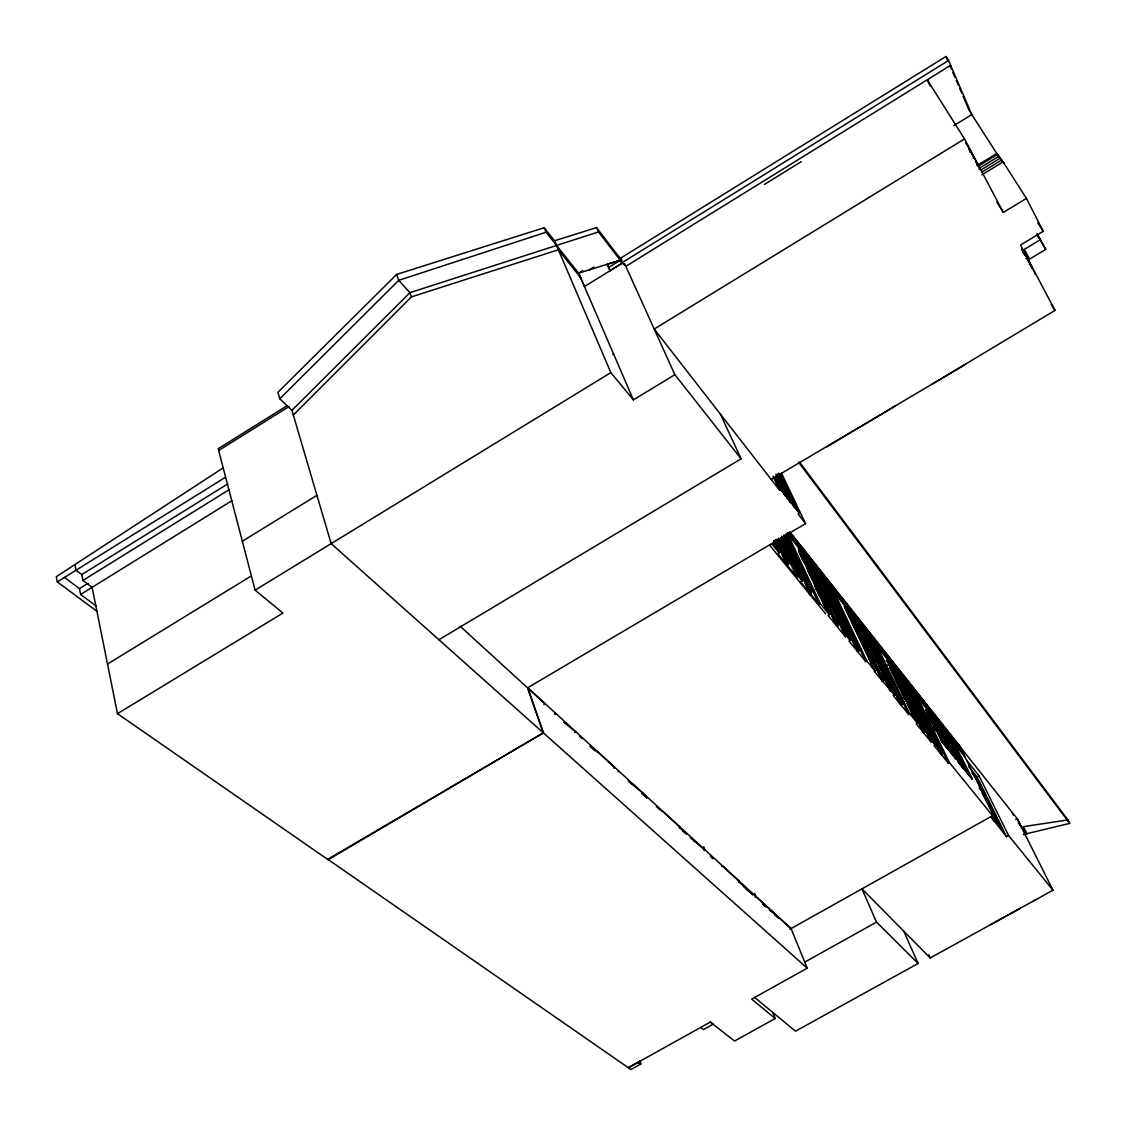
<?xml version="1.0" encoding="UTF-8"?>
<svg xmlns="http://www.w3.org/2000/svg" width="1126" height="1126" viewBox="0 0 1126 1126"><rect width="100%" height="100%" fill="white"/><g stroke="black" fill="none" stroke-linecap="round" stroke-linejoin="round"><path stroke-width="1.5" d="M293.323 415.058L411.426 296.884L558.749 249.648M710.295 1022.127L734.588 1041.015L775.209 1018.509L751.661 999.114L807.243 968.177L331.157 543.633L291.93 410.328L279.811 398.787L398.717 280.318L546.054 232.237L578.708 273.238L633.389 399.899L674.868 374.662L624.55 263.54M291.93 410.328L409.92 292.676L598.511 231.942L620.187 260.233L608.673 267.495L610.095 270.69L621.636 263.428L618.23 255.912L620.679 258.375M633.389 399.899L610.855 372.622L554.513 240.781L544.139 227.734L396.619 274.434L277.925 392.298L279.811 398.787M223.047 467.966L56.3 576.695L57.271 581.889L96.808 611.207M287.102 405.698L218.191 448.725L255.095 590.137L282.907 613.065L117.47 713.673L92.107 587.336L82.944 580.439L81.79 574.584L76.033 570.235L74.921 564.562M218.655 450.513L289.072 406.528M57.271 581.889L225.411 477.325M81.79 574.584L227.79 483.87M82.944 580.439L229.282 489.599M621.693 263.498L584.464 286.567L578.637 273.154L582.761 270.592M589.419 269.832L593.754 267.144M64.478 577.413L79.467 588.602L88.067 583.268M950.625 65.322L625.831 266.355L621.988 262.738L620.074 258.501L945.967 56.483L948.542 60.466L971.78 114.613L953.792 125.648M79.467 588.602L80.608 594.458L231.872 500.718M621.988 262.738L948.542 60.466M764.427 184.439L801.262 161.651M242.329 541.254L316.941 495.299M107.505 664.044L250.197 576.611M612.84 354.409L613.557 353.972M930.175 86.012L927.275 79.777L964.518 138.934L654.22 329.059L779.741 490.443L781.191 489.36L775.237 476.791M969.81 151.996L970.964 151.278L965.517 142.622M255.095 590.137L610.855 372.622M973.061 158.119L974.046 157.513L970.809 151.391M976.65 164.931L977.635 164.326L974.426 158.245M977.284 165.353L996.763 153.474L997.312 154.529M978.03 166.324L997.552 154.417L999.677 157.739L998.931 156.275L979.17 168.323M980.507 170.223L1000.31 158.147L1001.056 159.611M981.844 172.123L1001.69 160.033L1003.843 163.383L1003.083 161.905L981.773 174.896M996.876 202.159L1003.308 212.434L1026.448 198.415L1003.083 161.905M1026.448 198.415L1043.253 231.323L1020.508 245.018L1055.02 310.396L931.878 384.346M1026.11 258.53L1027.053 257.967L1021.746 249.465M1026.363 258.642L1027.306 258.065L1021.761 249.198M1045.744 249.395L1029.657 259.064L1024.252 249.381L1040.368 239.683L1037.89 235.784L1045.744 249.395L1036.99 233.575M1029.319 264.596L1030.262 264.033L1027.616 259.796M1034.442 273.942L1035.385 273.379L1030.783 266.003M438.887 639.751L741.119 458.845L720.387 414.129M771.183 479.451L965.714 364.191M826.92 446.853L860.123 426.881M862.023 425.952L895.395 405.867M779.459 476.425L780.318 475.918L778.235 473.201M787.243 498.79L776.278 474.834L780.895 480.802L785.624 490.767L784.752 491.288L780.022 481.323L780.965 480.633L778.207 474.848M780.431 481.858L781.303 481.337L785.469 486.742L784.597 487.248L780.431 481.858L783.133 487.544M779.727 484.799L780.6 484.279L775.715 477.973L774.843 478.494L780.093 489.599M784.273 494.398L780.065 485.503L781.008 484.799L785.624 490.767M780.473 486.038L781.345 485.517L785.962 491.471L790.888 501.83L790.002 502.351L785.089 491.992L780.473 486.038L784.695 494.933M784.273 486.559L785.132 486.038L775.941 474.13M785.089 491.992L786.032 491.288L781.303 481.337M785.498 492.512L786.356 491.992L790.536 497.382L789.664 497.889L785.498 492.512L787.595 496.96M784.977 495.89L785.864 495.37M793.45 505.968L798.109 511.148L780.276 473.708M780.529 473.708L799.347 513.189L798.038 513.963L805.554 523.632L527.545 687.845L460.098 626.183M780.585 538.946L781.824 538.214L796.758 571.459L803.88 580.228L809.805 592.966L811.438 592.698L810.185 593.43L804.991 582.297M777.165 541.817L778.432 541.085M785.61 534.343L788.58 538.059L813.535 591.403L787.651 537.721L786.441 538.439L795.125 557.046L796.349 556.314M776.18 547.63L777.039 547.123M788.299 540.761L790.311 539.565L786.427 533.865M784.921 543.112L784.09 543.591L786.877 547.067L793.197 560.621M779.572 538.678L791.339 564.013L781.838 545.308L780.585 546.054L778.573 543.562M779.614 550.304L778.77 550.797L780.177 550.234L781.374 551.712L776.222 540.579M786.567 546.391L787.792 545.66M786.877 547.067L788.116 546.335M773.829 541.451L779.108 552.908L777.827 553.668L786.891 564.802L788.172 564.056L787.285 565.294L796.856 577.047L798.264 576.231L802.162 581.03L800.769 581.846L809.805 592.966M773.9 543.253L780.951 551.951L782.612 551.698L781.345 552.444L786.638 563.859M790.466 548.995L796.265 557.229L795.941 556.554M789.495 554.682L789.171 554.006M792 553.148L792.817 552.669M784.738 558.158L786.384 557.891L785.132 558.637M792.38 553.626L793.197 553.148L785.23 536.075M794.28 555.47L793.464 555.948L796.237 561.888M791.55 557.722L790.733 558.2L788.622 553.682M791.043 558.89L791.944 558.2M543.9 704.58L545.026 703.581M793.619 555.442L795.449 557.708L796.659 556.99M786.131 559.889L788.144 562.367L789.41 561.621M795.139 561.41L795.04 562.338L788.749 554.245M785.568 557.666L790.916 564.253L792.31 563.436M801.811 557.666L803.007 556.962M792.366 560.523L794.224 562.817L795.463 562.085M803.373 557.412L802.176 558.116L804.837 561.452L813.507 579.918L814.703 579.2M798.63 550.656L806.188 560.143L806.99 559.664L838.208 625.634L836.984 626.352M804.837 561.452L806.033 560.748L831.115 613.093L806.188 560.143M799.713 569.334L800.53 568.841L793.52 553.823M807.384 564.647L808.581 563.943L814.182 570.981L839.926 623.973L815.027 571.234L807.609 561.93M799.657 569.545L800.473 569.066M554.442 714.025L555.667 713.307M800.023 570.009L800.853 569.531L808.538 585.984L807.708 586.463L809.538 588.715M556.131 713.729L555.414 714.489M810.016 567.94L811.213 567.237M802.458 572.726L803.683 572.008M799.559 574.922L798.728 575.4L794.224 565.365M811.565 567.701L810.382 568.391L813 571.67L814.182 570.981M800.938 571.149L802.768 573.415L804.006 572.698M799.108 575.879L799.953 575.386L781.697 536.201M814.253 567.504L846.639 636.035L850.158 640.356L849.018 641.018L865.795 661.624L866.865 661.004L875.015 671.04L874.283 671.476L894.354 694.826L893.228 695.474L908.668 714.447L909.766 713.814L917.366 723.159L916.268 723.779L931.033 741.921L932.117 741.316L935.143 745.046L934.073 745.651L948.331 763.175L949.387 762.569L996.214 820.207L994.497 821.164L990.838 816.674L1006.517 836.717L1008.6 835.562L1052.993 890.202L930.231 957.959L861.967 888.864L876.521 922.124L918.112 963.49L795.477 1031.191L754.603 997.369M809.017 572.107L814.619 580.115L814.309 579.44M815.027 571.234L815.815 570.769L798.348 548.841L829.243 614.599L828.004 615.317L845.429 636.739L846.639 636.035M783.724 535.877L804.288 579.989L803.148 578.581L801.895 579.313L794.224 562.817M810.481 576.146L811.283 575.682M803.88 580.228L805.118 579.51M815.956 573.204L816.758 572.74M804.26 580.706L798.053 566.279M811.17 577.272L811.973 576.808M575.907 732.013L575.105 732.477L575.907 732.013L564.14 722.456M812.043 578.384L813.817 580.58L815.027 579.876M815.745 580.453L816.547 579.974M808.158 585.52L807.328 585.999L805.935 583.001M824.105 586.829L822.67 583.775L823.852 583.085M816.251 588.631L816.35 587.716M824.204 583.521L823.458 583.31L848.793 636.486M819.052 586.815L819.855 586.35M815.449 589.109L816.66 588.391M819.01 587.026L819.798 586.562M820.164 587.012L819.362 587.476L821.98 590.742L823.176 590.038M805.4 582.114L813.127 591.657L814.365 590.925M820.136 589.109L820.938 588.645M825.696 586.759L827.652 585.619L858.786 650.969L857.646 651.616M817.8 591.741L818.602 591.263M850.876 639.667L851.735 638.541L826.765 586.73L825.583 587.42L823.88 585.281M857.984 651.433L827.23 586.519L828.004 586.055L858.786 650.969M821.67 590.066L822.867 589.377M818.968 591.713L818.123 592.417L820.896 598.356M818.489 592.867L819.292 592.389M818.166 592.192L820.826 595.485L822.036 594.767M819.362 593.965L821.135 596.161L822.346 595.443M830.932 594.106L832.1 593.43M835.605 603.677L831.284 594.542L832.452 593.866M810.185 593.43L819.052 604.324L820.291 603.592L829.243 614.599M822.487 602.466L823.317 601.988M829.946 598.188L835.337 605.915L835.028 605.253M829.06 599.553L830.256 598.863M826.005 601.889L826.808 601.425M831.284 594.542L833.803 597.709L834.971 597.019L860.236 649.04L835.408 596.78L827.23 586.519M835.408 596.78L836.139 596.358L866.865 661.004M827.483 602.551L826.681 603.015L829.299 606.252L830.495 605.563M823.922 604.972L800.333 553.612L806.033 560.748M832.114 601.622L831.326 602.086L826.991 592.923M831.678 602.523L832.466 602.072M832.438 602.297L831.635 602.748L833.043 605.704M831.987 603.198L832.79 602.734M830.186 604.887L828.975 605.577L827.23 603.423M825.78 608.73L826.597 608.265M826.146 609.194L826.963 608.716L802.965 557.651M834.239 605.718L835.422 605.028M835.731 605.689L834.549 606.379L832.846 604.254M824.809 606.07L830.707 613.332L831.917 612.614M832.283 613.065L831.058 613.783L836.238 624.775M838.546 609.18L843.543 616.133L843.233 615.486M875.015 671.04L844.373 606.604L860.461 626.802L891.018 690.731M596.372 751.718L597.16 751.253L615.063 767.805L614.275 768.256M839.588 612.361L840.362 611.911M839.897 613.023L840.714 612.333M842.332 617.878L840.249 613.459L841.023 612.994M833.972 618.836L834.774 618.357L839.517 624.212L845.429 636.739M838.631 617.541L839.419 617.076M843.627 615.246L842.445 615.936L833.803 597.709M838.94 618.202L839.743 617.738M839.292 618.638L840.095 618.174M840.249 613.459L842.769 616.598L843.937 615.908M871.707 665.325L873.269 664.424L849.454 613.769M849.792 614.191L849.074 613.994M835.196 620.356L836.942 622.495L838.152 621.791M841.53 621.144L842.727 620.454M843.05 621.116L841.854 621.805L840.151 619.694M852.143 616.457L852.959 615.978L883.966 680.554L882.404 681.455M839.517 624.212L840.728 623.508M852.481 616.879L853.297 616.401M850.327 618.371L852.241 617.259L876.971 668.295L876.197 668.745L870.088 661.215L870.877 660.751L847.005 610.686L852.241 617.259M845.527 623.917L850.848 631.517L850.524 630.841M846.865 627.745L847.667 627.295M848.005 627.717L847.216 628.181L848.905 630.264M847.188 628.421L847.977 627.956M856.858 623.058L857.196 623.48M847.54 628.843L848.328 628.392M614.177 767.988L615.063 767.805M850.918 630.616L849.736 631.306L856.985 646.591M851.242 631.278L850.06 631.967L848.371 629.884M855.647 628.815L857.716 632.108M846.583 634.374L847.456 633.868M857.843 627.787L859.757 626.675L885.205 678.457L883.263 679.569M846.935 634.811L847.808 634.304M855.957 629.476L858.026 632.756M618.793 771.028L618.104 771.746M858.054 632.53L860.883 635.345M858.364 633.178L861.193 636.007M853.156 640.905L829.566 590.249L834.971 597.019M862.389 637.809L854.296 619.835L859.757 626.675M854.817 644.522L855.69 644.016M856.042 644.452L855.169 644.959L856.844 647.014M867.991 638.4L892.51 690.322M857.688 648.055L858.871 647.366M863.248 644.762L865.317 648.027M864.135 632.798L870.595 640.905L871.355 640.483L902.222 704.426L901.053 705.087L895.212 692.912L896.395 693.686L895.212 692.912M870.919 641.313L871.679 640.877M870.679 641.764L865.612 635.43L889.005 685.255L894.888 692.518L870.679 641.764L869.539 642.425L867.963 640.455M854.001 641.947L859.912 649.223L860.968 648.604M866.302 645.48L868.216 644.382M858.434 650.532L857.308 651.18L851.411 638.738M866.612 646.141L868.54 645.029M871.524 644.902L872.65 644.255L877.928 650.856L903.207 702.089L878.576 650.912L872.017 642.693M865.331 647.788L868.16 650.589M874.001 648.013L875.141 647.366M646.563 797.574L641.806 793.225L642.58 792.788L628.336 781.106M866.527 652.376L868.484 651.25M875.451 647.76L874.325 648.421L876.802 651.504L877.928 650.856M877.464 651.574L879.279 650.518L909.766 713.814M874.536 654.051L879.209 660.554L878.899 659.906M868.399 659.118L869.188 658.668L870.877 660.751M875.451 657.007L876.211 656.571M876.535 656.965L875.775 657.415L878.139 660.343L879.279 659.695M875.761 657.654L876.521 657.218M876.084 658.063L876.844 657.626M875.775 660.146L875.704 661.032L871.116 655.346M876.084 660.807L874.156 661.933L882.446 679.457M872.537 664.227L873.269 664.424M879.589 660.343L878.449 661.004L876.872 659.034M881.419 662.482L883.502 665.79L882.756 666.226M874.142 668.337L876.098 667.211M882.446 665.579L883.192 665.142L880.715 662.046M876.521 669.154L877.309 668.703M900.716 703.342L883.08 666.62L883.826 666.184L886.289 669.252L883.516 665.536L882.756 665.973L871.679 642.876M863.093 638.231L878.139 669.731L876.69 669.351M881.475 668.534L886.458 675.67L886.148 675.009M887.612 665.03L888.724 664.382L893.565 670.449L917.197 719.345L923.376 727.115M885.219 669.041L886.359 668.394M886.669 669.041L885.543 669.688L883.08 666.62M890.99 667.225L889.878 667.873L894.157 676.74M880.25 673.742L884.431 678.908L890.286 691.153M883.783 672.095L883.023 672.532L885.374 675.445L886.528 674.784M891.299 667.619L890.187 668.267L892.454 671.096L893.565 670.449M883.783 672.349L883.009 672.785L886.049 679.119M879.561 675.009L880.729 674.347M884.107 672.743L883.333 673.193L885.698 676.107L886.838 675.445M886.232 660.512L893.453 669.576L894.157 669.182L924.84 732.364L923.756 732.984L918.309 720.724M881.63 677.556L883.572 676.445M883.178 677.373L883.952 676.923M884.163 678.584L884.952 678.148M661.229 811.142L661.989 810.706L680.062 827.23L679.316 827.666M896.732 676.445L897.83 675.811M897.042 676.825L898.14 676.191M889.962 681.23L890.722 680.78L889.076 678.739M888.484 682.595L887.752 683.018L889.385 685.03M890.272 681.624L891.032 681.188L893.805 684.889L891.356 681.835M890.272 681.877L891.032 681.441M894.818 671.279L901.096 679.161L925.6 729.732L900.504 679.161L899.407 679.794L897.83 677.81M899.998 679.794L901.785 678.767L932.117 741.316M892.735 684.664L893.875 684.017M897.295 682.145L902.067 689.028L901.757 688.38M893.059 685.326L894.185 684.664M891.37 688.169L890.596 688.605L889.076 685.438M891.693 688.563L890.919 689.013L888.639 684.27M899.491 685.579L898.745 686.001L901.011 688.816L902.123 688.169M898.745 686.255L899.491 685.833M899.801 686.213L899.055 686.649L901.321 689.45L902.433 688.816M893.27 691.913L894.424 691.251M905.487 687.409L906.585 686.776L911.272 692.645L935.579 742.048L931.962 738.234M903.868 690.21L905.867 693.377L905.121 693.799M904.178 690.857L906.177 694.024M924.01 723.554L924.742 723.131L932.258 738.614L931.512 739.036L933.679 741.71L908.781 689.534M909.09 689.914L907.992 690.534L910.174 693.264L911.272 692.645M897.718 697.388L898.478 696.952M898.801 697.346L898.041 697.782L899.266 697.909M898.182 697.951L898.942 697.515M905.431 694.179L906.163 693.757L908.527 696.698L908.837 697.332L906.486 694.404L905.74 694.826L908.091 697.754L909.203 697.121M905.149 684.242L911.145 691.744L911.863 691.336L942.406 753.899L941.294 754.533L935.509 742.625M912.159 691.702L911.441 692.124L918.52 701.005L942.912 751.098L917.971 701.048L913.102 694.939L921.476 712.153M903.39 697.754L904.516 697.107M900.49 700.808L901.644 700.147M907.781 697.121L908.893 696.487M896.62 694.643L902.827 702.314L903.925 701.681M905.656 700.555L906.402 700.133M905.966 700.949L906.712 700.513M915.691 698.19L914.608 698.81L916.888 701.667L917.971 701.048M908.218 703.736L909.344 703.088M909.653 703.736L908.527 704.383L907.021 702.525M918.52 701.005L919.196 700.625L949.387 762.569M915.438 705.017L915.128 704.369M912.595 709.267L913.341 708.845L911.764 706.889M912.904 709.647L913.65 709.225L916.325 712.786L913.96 709.873M916.212 707.733L916.944 707.311M912.919 709.915L913.665 709.493L911.286 706.565M911.244 714.053L912.384 713.405L888.724 664.382M916.381 711.928L915.255 712.561L913.693 710.619M918.689 710.83L919.787 710.196M916.691 712.575L915.579 713.208L914.002 711.266M920.097 710.83L918.999 711.463L916.817 708.747L917.563 708.324L924.432 722.484L923.686 722.906L919.112 713.462M914.256 716.418L913.51 716.84L907.021 703.159M914.565 716.798L913.819 717.22L915.311 719.078M926.614 710.168L925.952 710.562L939.717 727.832L925.642 709.929M922.658 715.629L923.39 715.221L921.87 713.321M704.313 850.496L705.045 850.074L690.252 837.66M922.968 716.277L923.7 715.855L921.406 712.997M923.264 716.643L923.996 716.22L926.276 719.064L923.686 715.587L922.954 716.009L924.474 717.895M912.004 713.617L918 720.344M929.246 714.7L928.176 715.306L928.823 716.643L929.541 716.235L927.12 713.194M932.961 719.345L931.54 720.035L929.119 717.009L928.457 715.672L929.541 715.052M928.542 715.756L929.612 715.151M922.63 719.838L926.923 725.834L926.599 725.186M925.234 718.838L926.332 718.219M926.642 718.852L925.544 719.472L924.024 717.586M923.39 722.54L924.136 722.118M920.322 725.243L921.068 724.806M923.7 723.188L924.446 722.765M921.378 725.186L920.618 725.608L921.504 725.355M932.103 719.57L932.807 719.162M704.214 850.243L704.946 849.82M935.368 724.834L936.072 724.426L932.75 721.034L933.82 720.429M925.868 725.608L926.98 724.975M926.177 726.242L927.289 725.623M922.968 728.508L924.094 727.875M935.776 722.892L934.721 723.497L932.75 721.034M935.002 723.849L936.072 723.244M924.474 730.366L926.304 729.324M935.65 725.186L936.368 724.778L939.168 728.297L938.465 728.705L936.593 726.354M930.4 731.323L931.132 730.901L933.412 733.73L933.721 734.363L931.455 731.548L930.709 731.97L932.99 734.785L934.087 734.152M937.817 727.368L938.873 726.763M930.414 731.604L931.16 731.182L929.626 729.296M935.115 729.521L935.833 729.113L934.214 727.1M939.422 727.213L940.083 726.833L956.255 758.783L941.209 740.063M928.274 733.688L929.344 733.082M711.393 857.336L712.842 858.674M935.396 729.887L936.114 729.479L938.521 732.477M932.595 719.542L939.365 728.029L940.393 727.452M936.016 731.14L936.733 730.732L939.14 733.73L938.422 734.138M929.78 735.545L907.303 688.253M932.68 734.138L933.778 733.519M939.675 735.208L940.393 734.799L942.349 737.248L941.632 737.657M950.794 747.777L952.357 749.733L945.798 735.447M941.927 738.009L942.631 737.6L945.446 741.105L938.521 726.974M946.079 735.799L945.024 736.404L948.092 742.653M942.251 738.909L942.969 738.501L948.599 750.015M722.554 866.077L721.724 866.232L722.456 865.824L739.388 881.475L738.67 881.883L739.388 881.475M940.083 726.833L926.318 709.549L942.152 741.978L956.255 758.783M947.36 739.332L948.416 738.726M949.246 739.768L948.191 740.373L945.094 736.488M949.387 739.951L948.542 740.176M951.681 753.843L946.051 742.358L945.333 742.766L943.475 740.429M938.225 747.298L938.957 746.876M938.521 747.664L939.253 747.242M951.766 743.568L951.076 743.976L952.047 743.92M951.723 745.299L952.427 744.891L958.944 757.953L961.646 761.331L960.957 761.725M941.815 751.718L943.602 750.704M954.595 748.143L956.284 747.171L972.371 778.826L957.79 760.683M951.92 750.479L952.638 750.085L954.961 752.984L948.064 738.923L962.758 768.087M949.035 740.148L955.594 748.354L956.593 747.791M952.258 751.38L952.962 750.972L958.578 762.429M952.54 751.732L953.243 751.323L955.58 754.223L961.182 765.666M955.58 754.223L954.862 754.631L953.314 752.689M956.664 756.869L957.382 756.475L959.268 758.84L964.883 770.254M957.959 757.995L958.662 757.601L956.762 755.236M958.564 759.248L959.268 758.84M958.845 759.586L959.549 759.191L962.266 762.569L967.164 772.535M956.284 747.171L942.969 730.45L958.719 762.569L972.371 778.826M959.746 760.712L961.562 762.964L962.266 762.569M755.124 896.746L755.827 896.352M755.222 897L755.926 896.592L791.17 928.809M968.557 766.412L976.96 776.926L978.987 775.786L1008.6 835.562M976.58 778.925L982.885 792.662L986.066 795.955L979.395 782.457L976.58 778.925L983.251 792.451L986.066 795.955M762.471 903.46C763.259 902.573 762.837 905.543 765.891 906.585M977.157 780.304L979.395 782.457M982.365 792L976.045 778.277L971.794 772.971M770.648 910.92L779.164 917.845L778.474 918.239L774.604 914.706M988.529 800.938L986.967 798.981L1002.041 829.215L988.529 800.938L986.601 799.193L1000.479 827.3M789.917 929.217L992.555 815.703M1015.638 819.531L1017.158 818.686L1052.993 890.202M804.752 962.083L876.521 922.124M639.723 1060.664L640.863 1063.986L630.926 1069.517L327.793 859.307L543.492 732.829L527.756 687.789L791.071 928.57L807.243 968.177M610.095 270.69L607.238 264.314L620.187 260.233L578.637 273.154M554.513 240.781L596.555 227.593L620.215 258.501M1023.52 834.563L1026.926 833.733L1023.365 826.667L1067.898 819.911L1069.7 823.373L1023.464 834.479M117.47 713.673L328.116 859.729L543.267 732.871L527.545 687.845M640.863 1063.986L638.301 1062.184L628.336 1067.729L710.534 1021.944L713.307 1024.097L703.44 1029.586L700.639 1027.447M637.527 1062.606L640.089 1064.408M80.608 594.458L96.104 605.985M564.084 722.23L567.448 724.271M579.609 736.404L581.917 738.515M591.206 747.002L595.077 750.535M629.462 781.951L635.205 786.215M656.458 806.61L659.963 809.819M685.945 833.55L679.217 827.413L680.062 827.23M693.588 840.531L698.289 843.895M738.572 881.63L746.735 889.09M747.087 889.399L752.787 894.607M769.325 909.709L770.311 910.624M590.01 746.088L595.175 750.803M641.904 793.492L647.056 798.207M682.961 830.988L686.607 834.324M710.562 856.21L713.068 858.491M743.343 886.148L752.844 894.832M762.569 903.714L766.004 906.838M746.721 889.596L747.763 890.539M527.855 688.07L545.125 703.863M620.074 258.501L621.988 260.317M642.58 792.788L646.957 797.363M1020.17 908.372L990.556 924.657M1033.485 901.011L1035.456 899.885M769.508 545.012L825.513 613.74M771.662 543.745L779.108 552.908M838.208 625.634L836.618 625.901L830.707 613.332M902.222 704.426L900.73 704.693L894.888 692.518M924.84 732.364L923.447 732.604L917.634 720.57M942.406 753.899L940.998 754.167L935.213 742.259M1000.845 827.089L1002.407 829.018M877.478 668.9L878.139 669.731M781.768 552.19L782.964 553.668L776.771 540.283M831.467 613.543L832.564 614.88L816.857 582.621L822.782 590.277L822.473 589.602M853.48 640.708L844.894 630.701M917.943 720.95L918.703 721.893M919.28 722.611L925.234 729.944L931.033 741.921M938.535 746.355L942.546 751.309L948.331 763.175M773.956 544.885L775.786 547.137L774.407 544.154M827.033 610.278L828.792 612.46L821.135 596.161M883.966 680.554L882.066 681.047L876.197 668.745M797.391 564.956L803.598 572.937L803.274 572.247M815.942 587.955L821.952 595.682L821.628 595.007M824.485 598.835L830.101 605.788L829.778 605.112M836.857 613.881L842.642 621.355L842.332 620.679M904.445 697.965L909.273 703.961L908.963 703.314M929.316 728.649L930.836 730.535M793.295 554.766L795.125 557.046M979.55 787.848L982.731 791.803M942.152 741.978L955.847 759.008M958.719 762.569L971.977 779.037M979.184 788.059L981.295 790.691M863.361 645.339L864.993 647.366M865.655 648.449L868.09 651.475L867.766 650.814M983.8 795.069L982.224 793.098L997.706 823.233L959.563 745.961L790.368 532.612M778.502 540.874L781.514 544.618L778.601 538.312M781.838 545.308L778.826 541.564L786.384 557.891M863.248 638.864L864.951 641.004M865.289 641.412L868.146 645.254L865.598 642.073M862.699 638.456L865.261 641.651M934.017 727.354L936.438 730.366M940.998 736.052L942.969 738.501M943.25 738.853L946.051 742.358M950.625 748.058L952.962 750.972M781.725 539.143L787.707 546.574L787.384 545.899M914.762 704.58L919.731 711.041L919.421 710.407M810.819 567.476L836.942 622.495M890.933 667.831L915.311 718.43M908.415 689.745L917.254 707.691M932.244 719.753L929.837 716.6L942.378 742.287M952.427 744.891L950.513 742.513L962.983 767.89M949.457 741.71L951.512 744.286M928.457 715.672L930.104 717.712M786.99 533.189L964.982 756.925L959.577 745.947L955.861 741.288L959.507 748.621L963.209 753.28L787.792 532.626M836.139 596.358L819.306 575.217L817.757 571.952L850.158 640.356M879.279 650.518L863.755 631.039L894.354 694.826M901.785 678.767L886.922 660.103L917.366 723.159M919.196 700.625L904.84 682.595L935.143 745.046M966.418 759.994L978.987 775.786M819.601 576.962L826.878 586.083L857.632 650.997M943.335 732.111L955.932 748.157L942.603 731.45M558.369 249.803L580.65 277.728M785.821 535.427L787.651 537.721M826.765 586.73L821.276 579.848L845.218 630.504M900.504 679.161L895.466 672.827L919.083 721.682M927.275 712.871L932.455 719.373L944.855 744.624M789.509 531.711L1017.158 818.686M787.975 532.894L959.422 748.677L955.791 741.316M1018.298 822.881L1026.926 833.733M674.868 374.662L741.119 458.845M799.347 513.189L781.064 489.655L775.335 477.537M787.102 497.791L780.754 489.613L775.547 478.634M789.213 500.521L791.325 503.238M790.002 502.351L791.282 502.351L786.356 491.992M786.032 491.288L790.199 496.679M780.937 484.982L776.053 478.677L775.181 479.197L780.065 485.503M780.98 489.078L798.109 511.148M780.093 481.154L780.557 480.112L777.799 474.313M776.335 476.551L780.022 481.323M799.601 462.209L1067.898 819.911M798.433 462.04L1069.7 823.373M998.931 156.275L1002.45 161.497L1001.69 160.033M970.148 112.051L998.312 155.881L997.552 154.417M1037.75 222.709L1043.253 231.323M968.642 148.899L974.046 157.513M975.834 161.454L977.635 164.326M975.552 161.342L980.07 168.548L979.17 169.308M1022.858 252.083L1024.618 254.912M1027.264 259.149L1029.924 263.4L1027.771 259.318M1029.572 263.78L1033.105 269.424L1030.262 264.033M1051.318 304.47L1055.02 310.396M964.518 138.934L1003.308 212.434M1017.791 819.644L1021.296 826.653M1012.119 812.493L1013.555 815.337M976.96 776.926L1006.517 836.717M979.029 782.654L985.7 796.152M992.977 818.081L994.497 821.164M992.527 818.32L994.047 821.417M955.594 748.354L968.515 774.646M961.646 761.331L955.425 748.649L952.695 745.243L951.991 745.637L959.563 758.91M961.562 762.964L965.052 770.085M953.975 751.394L956.931 757.249M958.198 760.458L959.127 762.344M953.933 754.589L956.044 758.882M946.079 739.444L947.599 742.555M939.365 728.029L952.371 754.575M935.706 723.441L948.852 749.944M935.424 723.089L942.349 737.248M933.454 720.626L946.755 747.903M932.244 719.627L944.784 745.271M941.617 739.838L942.561 741.738M930.512 719.866L934.707 728.452M929.217 717.501L931.315 721.794M921.772 712.8L936.621 743.329M911.145 691.744L941.66 754.321M910.118 694.925L912.257 699.316M924.756 725.102L927.754 731.295M907.978 690.885L923.278 722.428M916.071 712.983L923.714 728.789M896.746 676.121L924.136 732.759M893.453 669.576L923.827 732.379M895.592 679.696L898.435 685.607M902.193 693.405L905.276 699.513M894.424 677.5L904.108 697.585M902.827 702.314L908.668 714.447M872.65 644.255L896.395 693.686M870.595 640.905L901.124 704.468M876.788 659.512L879.561 665.297M867.569 640.553L871.876 649.533M878.533 663.439L882.7 672.123M880.265 667.394L881.771 670.519M854.029 619.99L864.895 642.538M865.289 643.565L872.805 659.273M852.199 616.429L882.854 680.597M781.388 472.962L805.554 523.632M855.352 628.927L856.787 631.939M868.61 656.725L872.763 665.438M844.373 606.604L869.188 658.668M870.609 663.749L872.805 668.38M779.854 473.962L797.672 511.415M779.98 475.228L795.449 507.727M779.122 475.735L787.975 494.356M789.326 497.185L793.886 506.77M859.912 649.223L865.795 661.624M776.94 474.834L779.009 479.169M842.769 616.598L849.046 629.828M776.081 476.777L778.108 481.055M775.673 476.242L778.376 481.942M848.23 630.307L850.313 634.698M836.984 610.616L838.49 613.797M847.118 631.728L848.624 634.895M772.971 476.129L779.741 490.443M824.471 587.265L826.625 591.84M835.83 611.615L838.983 617.977M839.644 619.68L842.417 625.549M819.292 577.202L822.951 584.943M836.857 614.388L839.053 619.033M808.581 563.943L816.533 580.847M808.018 563.704L815.351 579.285M816.814 582.395L824.288 597.934M825.611 601.087L832.241 614.838M813.817 580.58L820.826 595.485M806.512 567.363L810.847 576.611M823.359 603.255L825.442 607.702M802.528 559.2L803.978 562.282M807.595 569.981L809.763 574.612M799.024 552.43L802.683 560.255M814.422 585.267L819.559 596.203M790.311 539.565L820.291 603.592M813.127 591.657L819.052 604.324M795.449 557.708L801.754 571.234M802.768 573.415L809.749 588.349M784.85 535.596L811.438 592.698M784.54 535.399L811.058 592.234M783.949 535.005L797.109 563.211M797.813 564.717L805.118 580.369M785.146 538.101L789.481 547.419M784.104 536.356L796.589 563.141M783.443 536.328L803.148 578.581M809.158 593.683L809.636 594.711M782.218 537.046L785.849 544.829M781.655 536.975L802.162 581.03M781.219 537.764L782.669 540.874M786.201 548.123L788.313 552.641M780.543 538.101L798.264 576.231M790.916 564.253L796.856 577.047M777.348 539.058L788.144 562.367M777.461 540.579L788.566 564.548M777.067 540.086L788.172 564.056M775.884 539.481L782.669 553.696M775.364 539.818L780.177 550.234M780.951 551.951L786.891 564.802M774.097 540.564L778.221 549.502M773.886 540.677L776.63 546.631M928.781 954.749L930.231 957.959M607.238 264.314L608.673 267.495M596.555 227.593L598.511 231.942M903.685 931.089L918.112 963.49M945.967 56.483L948.036 61.268M950.091 66.068L951.47 69.263M952.835 72.458L954.904 77.244M956.27 80.439L958.339 85.224M959.704 88.419L961.773 93.219M963.152 96.414L969.331 110.784M544.139 227.734L546.054 232.237M754.631 893.34L755.926 896.592M772.844 1012.471L775.209 1018.509M703.736 846.724L705.045 850.074M411.426 296.884L409.92 292.676L398.717 280.318L396.619 274.434M789.382 537.581L787.37 538.763L789.41 537.609M955.425 748.649L954.721 749.057L952.005 745.651L952.709 745.257L955.425 748.649"/></g></svg>
